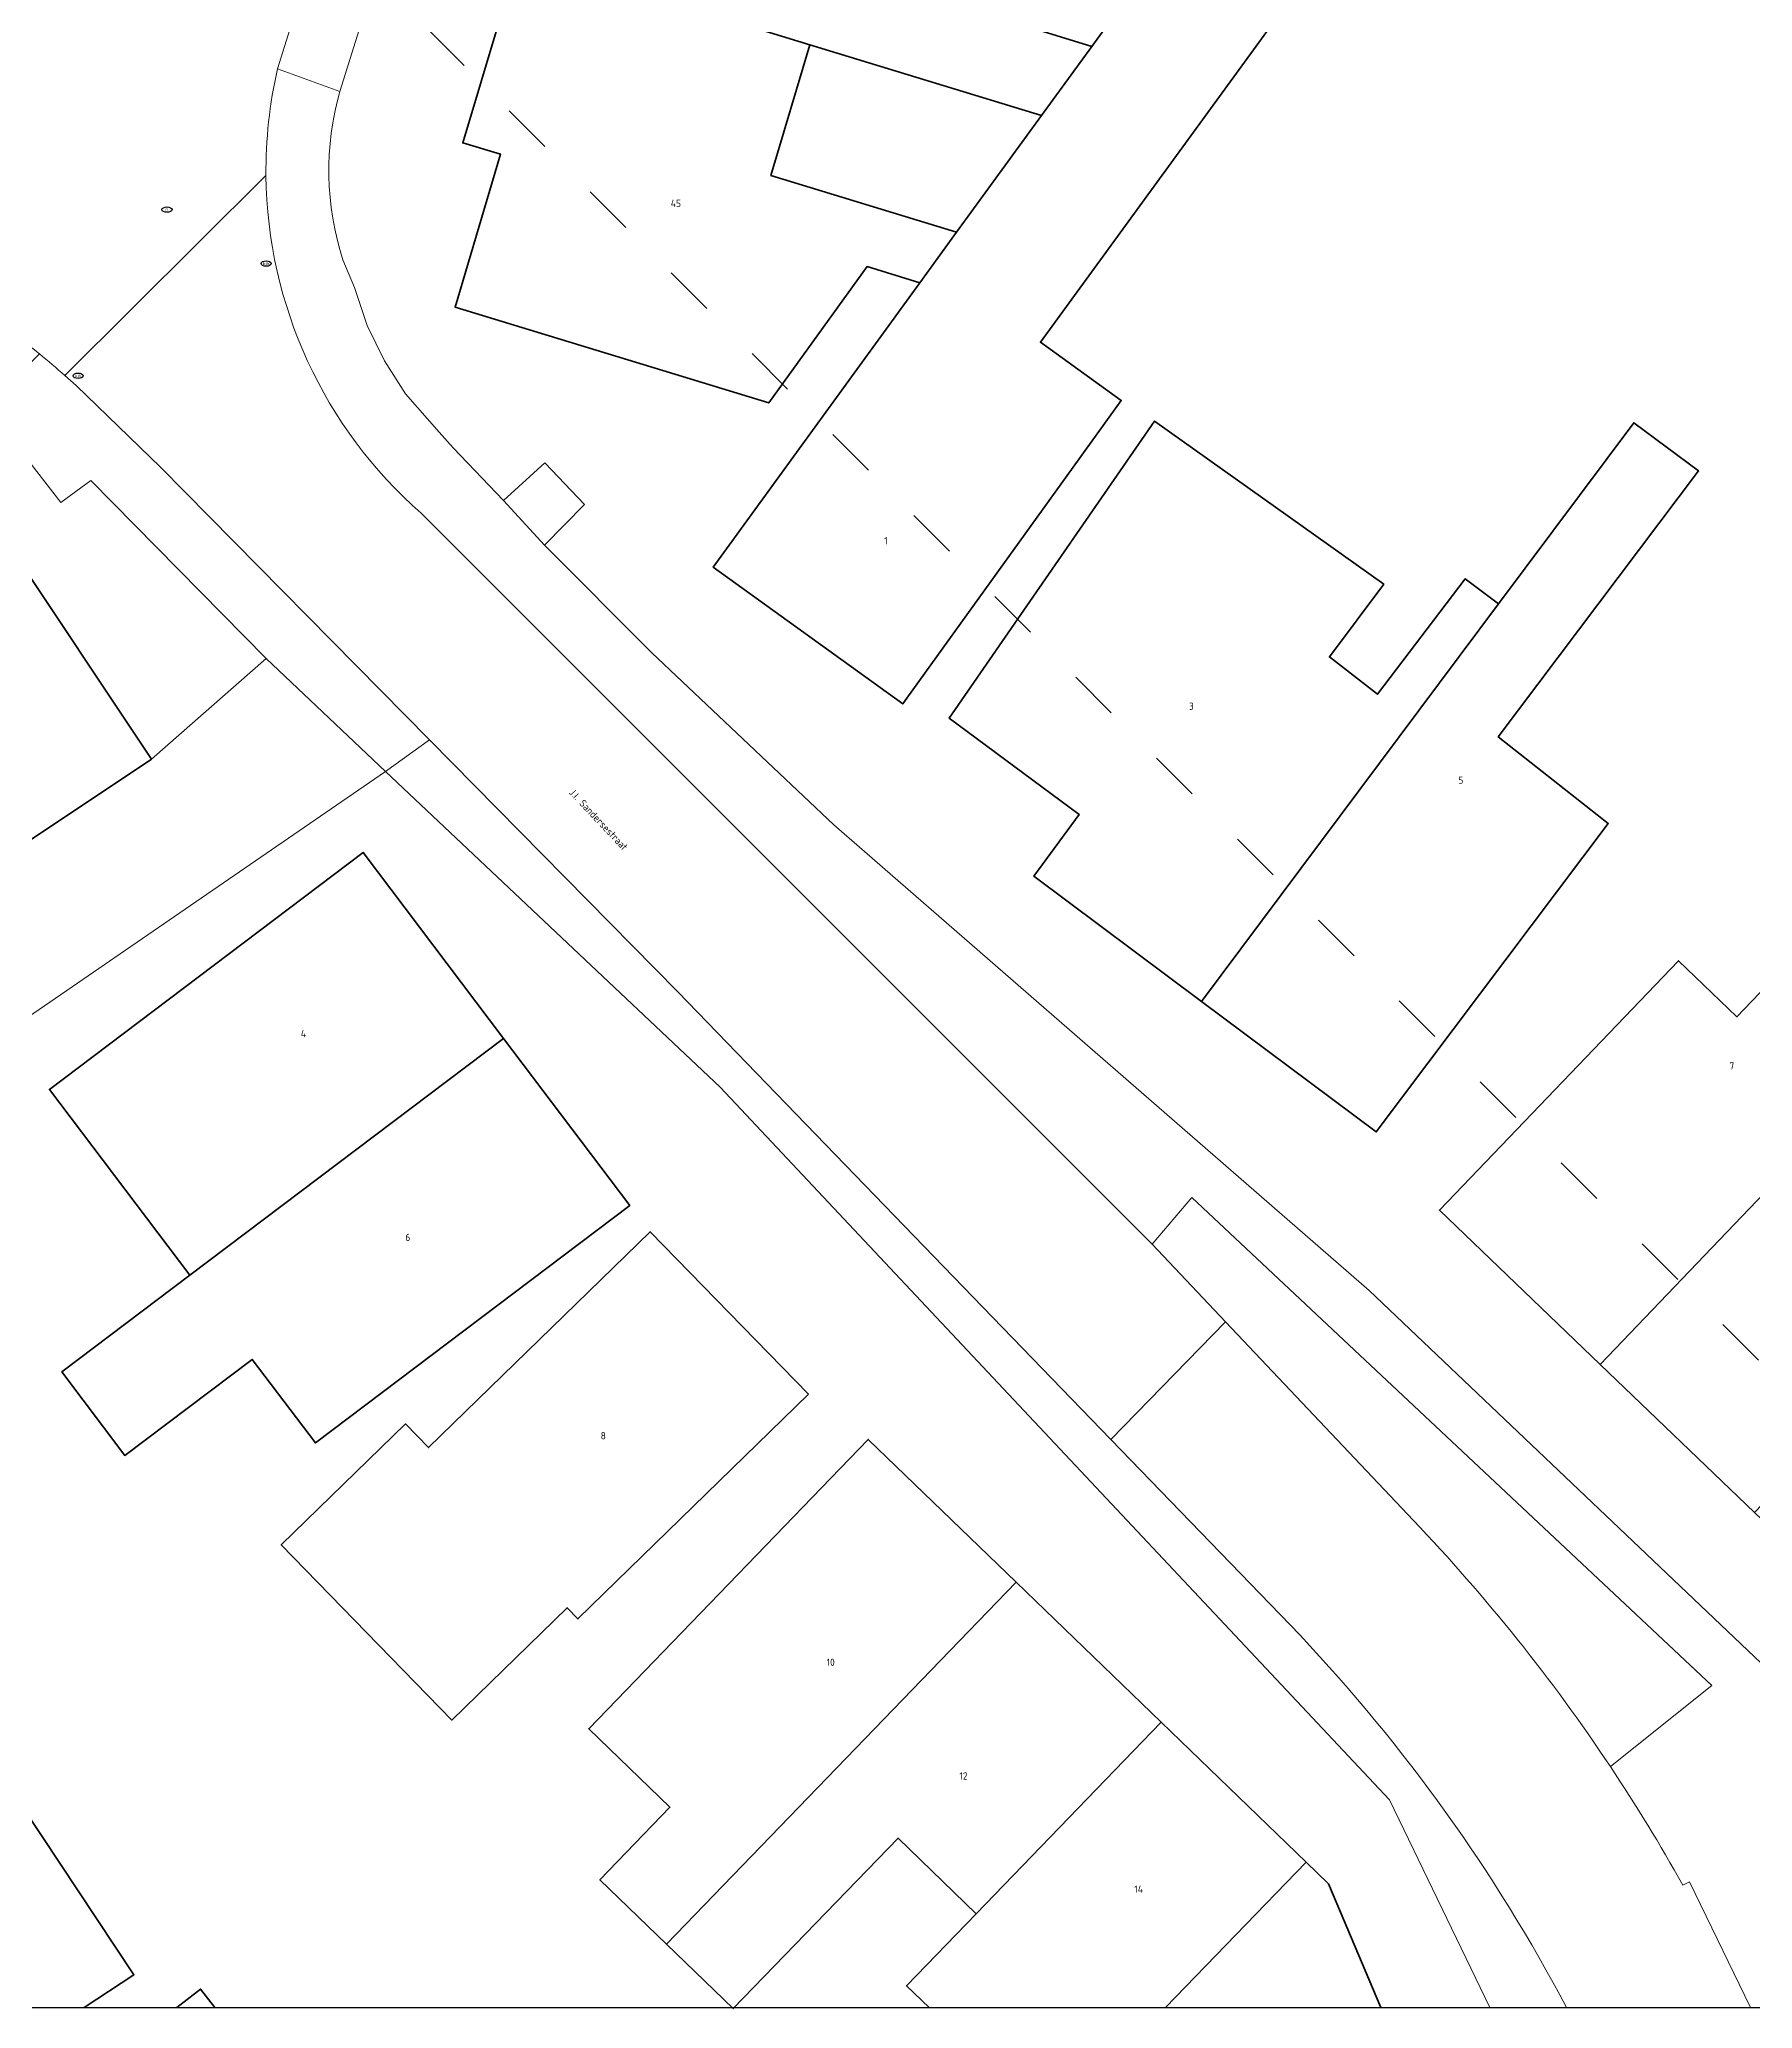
# Model space of a CAD drawing. Header units: metres. Extents: x 30438 to 30782, y 387448 to 387694.
# Drawn here: x 30652.28 to 30694.76, y 387447.64 to 387496.47 of the extents above; entities that cross this region are included whole.
import ezdxf
from ezdxf.enums import TextEntityAlignment as Align

# ---------------------------------------------------------------- set-up
doc = ezdxf.new("R2010")
doc.units = ezdxf.units.M
doc.linetypes.add('HIDDEN5', pattern=[2.8375, 1.25, -1.5875])
for name, color, linetype, lineweight in [('B-GV-IE-MEUBILAIR-S', 7, 'Continuous', 25), ('B-GV-OG-BEBOUWING-GV', 7, 'Continuous', 35), ('B-GV-OG-BEBOUWING-T18', 10, 'Continuous', 18), ('B-GV-OG-TERREIN_ERF-GV', 7, 'Continuous', 18), ('B-GV-OG-TOPOGRAFIE-T18', 10, 'Continuous', 18), ('B-GV-VH-GESLOTENVERHARDING-GV', 10, 'Continuous', 18), ('B-GV-VH-OPENVERHARDING_BETONSTRAATSTEEN-GV', 90, 'Continuous', 18), ('B-GV-VH-OPENVERHARDING_STRAATBAKSTEEN-GV', 90, 'Continuous', 18), ('B-GV-VH-OPENVERHARDING_TEGEL-GV', 90, 'Continuous', 18)]:
    doc.layers.add(name, color=color, linetype=linetype, lineweight=lineweight)
doc.styles.add('NLCS-ISO', font='NLCS-ISO.ttf')
doc.styles.add('NLCS-ISO-M100-T18', font='NLCS-ISO.ttf', dxfattribs={"height": 0.18})

# ---------------------------------------------------------------- blocks, each defined once
blk = doc.blocks.new('SIE-MEUBILAIR_PUT_KOLK-SO')
blk.add_ellipse((0, 0), major_axis=(1.25, 0), ratio=0.54)
at = {"style": 'NLCS-ISO'}
blk.add_text('klk', height=0.75, dxfattribs=at).set_placement((0.03, 0), align=Align.MIDDLE_CENTER)
blk = doc.blocks.new('SIE-MEUBILAIR_PUT_RIOOLPUT-SO')
blk.add_ellipse((0, 0), major_axis=(1.25, 0), ratio=0.54)
at = {"style": 'NLCS-ISO'}
blk.add_text('ri', height=0.75, dxfattribs=at).set_placement((-0.04, 0.07), align=Align.MIDDLE_CENTER)

msp = doc.modelspace()

# ---------------------------------------------------------------- linework, layer by layer
at = {"linetype": 'HIDDEN5'}
msp.add_line((30710.96, 387447.669), (30510.96, 387647.669), dxfattribs=at)
msp.add_lwpolyline([(30510.96, 387447.669), (30710.96, 387447.669), (30710.96, 387647.669), (30510.96, 387647.669)], close=True)
msp.add_lwpolyline([(30510.96, 387447.669), (30710.96, 387447.669), (30710.96, 387647.669), (30510.96, 387647.669)], close=True)
at = {"layer": 'B-GV-OG-BEBOUWING-GV'}
for points in [[(30672.725, 387500.604), (30665.477, 387502.845), (30664.163, 387498.55), (30671.384, 387496.341), (30677.126, 387494.585), (30678.372, 387496.298), (30672.01, 387498.267)], [(30670.416, 387493.101), (30671.384, 387496.341), (30664.163, 387498.55), (30662.775, 387493.907), (30663.709, 387493.628), (30662.586, 387489.837), (30670.362, 387487.458), (30672.8, 387490.841), (30674.108, 387490.437), (30675.021, 387491.692)], [(30682.867, 387496.887), (30679.684, 387498.101), (30678.372, 387496.298), (30677.126, 387494.585), (30675.021, 387491.692), (30674.108, 387490.437), (30668.986, 387483.385), (30673.686, 387480), (30673.785, 387480.137), (30679.102, 387487.521), (30677.101, 387488.962)], [(30685.614, 387482.966), (30679.931, 387487.01), (30674.838, 387479.64), (30678.06, 387477.25), (30676.939, 387475.725), (30681.093, 387472.62), (30688.459, 387482.475), (30687.634, 387483.093), (30685.457, 387480.235), (30684.265, 387481.162)], [(30688.452, 387479.179), (30693.418, 387485.773), (30691.818, 387486.969), (30688.459, 387482.475), (30681.093, 387472.62), (30685.426, 387469.381), (30691.18, 387477.03)], [(30640.109, 387468.668), (30655.06, 387478.627), (30651.431, 387484.075), (30636.48, 387474.116)], [(30703.341, 387476.514), (30700.798, 387478.951), (30694.365, 387472.24), (30692.919, 387473.626), (30686.992, 387467.443), (30690.983, 387463.619), (30696.901, 387469.794)], [(30663.788, 387471.702), (30660.309, 387476.312), (30652.525, 387470.438), (30656.004, 387465.828)], [(30706.306, 387471.935), (30704.698, 387473.476), (30699.124, 387467.664), (30696.901, 387469.794), (30690.983, 387463.619), (30694.81, 387459.948)], [(30666.918, 387467.554), (30663.788, 387471.702), (30656.004, 387465.828), (30652.834, 387463.435), (30654.399, 387461.362), (30657.554, 387463.743), (30659.12, 387461.669)], [(30671.347, 387462.878), (30667.42, 387466.908), (30661.926, 387461.555), (30661.353, 387462.144), (30658.273, 387459.143), (30662.505, 387454.8), (30665.36, 387457.582), (30665.629, 387457.305)], [(30676.5, 387458.215), (30672.832, 387461.759), (30665.899, 387454.585), (30667.913, 387452.639), (30666.176, 387450.841), (30667.83, 387449.243)], [(30680.093, 387454.744), (30676.5, 387458.215), (30667.83, 387449.243), (30669.484, 387447.644), (30673.568, 387451.871), (30675.506, 387449.997)]]:
    msp.add_lwpolyline(points, close=True, dxfattribs=at)
for points in [[(30680.204, 387447.669), (30683.686, 387451.272), (30680.093, 387454.744), (30675.506, 387449.997), (30673.78, 387448.21), (30674.34, 387447.669)], [(30653.39, 387447.669), (30654.619, 387448.485), (30651.854, 387452.65), (30649.354, 387450.991), (30647.557, 387453.699), (30644.308, 387451.542), (30646.879, 387447.669)], [(30685.541, 387447.669), (30684.239, 387450.737), (30683.686, 387451.272), (30680.204, 387447.669)], [(30656.63, 387447.669), (30656.275, 387448.127), (30655.683, 387447.669)]]:
    msp.add_lwpolyline(points, dxfattribs=at)
at = {"layer": 'B-GV-OG-TERREIN_ERF-GV'}
for points in [[(30710.96, 387572.665), (30706.379, 387573.67), (30707.083, 387576.847), (30709.313, 387585.438), (30707.012, 387585.982), (30689.462, 387589.931), (30679.807, 387559.258), (30659.727, 387495.184)], [(30682.867, 387496.887), (30677.101, 387488.962), (30679.102, 387487.521), (30673.785, 387480.137), (30673.686, 387480), (30668.986, 387483.385), (30674.108, 387490.437), (30672.8, 387490.841), (30670.362, 387487.458), (30662.586, 387489.837), (30663.709, 387493.628), (30662.775, 387493.907), (30664.163, 387498.55)], [(30672.01, 387498.267), (30678.372, 387496.298), (30679.684, 387498.101)], [(30628.296, 387468.511), (30631.779, 387463.337), (30640.109, 387468.668), (30636.48, 387474.116), (30651.431, 387484.075), (30655.06, 387478.627), (30657.898, 387481.121), (30653.549, 387485.532), (30652.811, 387484.986), (30650.96, 387487.372), (30648.895, 387490.033), (30648.068, 387490.619), (30646.337, 387491.428), (30643.604, 387492.313), (30641.218, 387492.813), (30638.178, 387493.159), (30635.176, 387493.352), (30632.29, 387493.39), (30629.558, 387493.236)], [(30659.805, 387491.009), (30660.093, 387490.322), (30660.402, 387489.375), (30660.833, 387488.501), (30661.351, 387487.683), (30662.193, 387486.737), (30662.54, 387486.347), (30663.788, 387485.036), (30664.807, 387485.975), (30665.797, 387484.942), (30664.801, 387483.935), (30667.462, 387481.264), (30671.976, 387476.998), (30685.254, 387465.454), (30696.489, 387454.774), (30698.972, 387447.669)], [(30688.246, 387447.669), (30685.753, 387452.82), (30669.157, 387470.492), (30660.863, 387478.322), (30637.913, 387462.56), (30638.432, 387461.327), (30633.383, 387458.011), (30625.017, 387452.562), (30624.485, 387453.477), (30615.981, 387447.669)], [(30674.34, 387447.669), (30673.78, 387448.21), (30675.506, 387449.997), (30673.568, 387451.871), (30669.484, 387447.644), (30667.83, 387449.243), (30666.176, 387450.841), (30667.913, 387452.639), (30665.899, 387454.585), (30672.832, 387461.759), (30676.5, 387458.215), (30680.093, 387454.744), (30683.686, 387451.272), (30684.239, 387450.737), (30685.541, 387447.669)], [(30646.879, 387447.669), (30644.308, 387451.542), (30647.557, 387453.699), (30649.354, 387450.991), (30651.854, 387452.65), (30654.619, 387448.485), (30653.39, 387447.669)], [(30655.683, 387447.669), (30656.275, 387448.127), (30656.63, 387447.669)]]:
    msp.add_lwpolyline(points, dxfattribs=at)
for points in [[(30677.126, 387494.585), (30671.384, 387496.341), (30670.416, 387493.101), (30675.021, 387491.692)], [(30693.418, 387485.773), (30688.452, 387479.179), (30691.18, 387477.03), (30685.426, 387469.381), (30681.093, 387472.62), (30676.939, 387475.725), (30678.06, 387477.25), (30674.838, 387479.64), (30679.931, 387487.01), (30685.614, 387482.966), (30684.265, 387481.162), (30685.457, 387480.235), (30687.634, 387483.093), (30688.459, 387482.475), (30691.818, 387486.969)], [(30703.341, 387476.514), (30696.901, 387469.794), (30699.124, 387467.664), (30704.698, 387473.476), (30706.306, 387471.935), (30707.887, 387470.419), (30704.426, 387466.81), (30706.375, 387464.941), (30698.343, 387456.562), (30694.81, 387459.948), (30690.983, 387463.619), (30686.992, 387467.443), (30692.919, 387473.626), (30694.365, 387472.24), (30700.798, 387478.951)], [(30652.834, 387463.435), (30656.004, 387465.828), (30652.525, 387470.438), (30660.309, 387476.312), (30663.788, 387471.702), (30666.918, 387467.554), (30659.12, 387461.669), (30657.554, 387463.743), (30654.399, 387461.362)], [(30658.273, 387459.143), (30661.353, 387462.144), (30661.926, 387461.555), (30667.42, 387466.908), (30671.347, 387462.878), (30665.629, 387457.305), (30665.36, 387457.582), (30662.505, 387454.8)]]:
    msp.add_lwpolyline(points, close=True, dxfattribs=at)
msp.add_lwpolyline([(30659.727, 387495.184, 0.148979), (30659.805, 387491.009)], format="xyb", dxfattribs=at)
at = {"layer": 'B-GV-VH-GESLOTENVERHARDING-GV'}
msp.add_lwpolyline([(30663.788, 387485.036), (30664.801, 387483.935), (30665.797, 387484.942), (30664.807, 387485.975)], close=True, dxfattribs=at)
at = {"layer": 'B-GV-VH-OPENVERHARDING_BETONSTRAATSTEEN-GV'}
for points in [[(30658.182, 387495.742), (30658.486, 387496.72), (30653.373, 387498.234)], [(30652.911, 387488.139), (30657.895, 387493.094)]]:
    msp.add_lwpolyline(points, dxfattribs=at)
for points in [[(30657.895, 387493.094, -0.05933), (30658.182, 387495.742)], [(30649.643, 387490.544, -0.032677), (30652.276, 387488.673)], [(30652.276, 387488.673, -0.009413), (30652.911, 387488.139)]]:
    msp.add_lwpolyline(points, format="xyb", dxfattribs=at)
at = {"layer": 'B-GV-VH-OPENVERHARDING_STRAATBAKSTEEN-GV'}
for points in [[(30658.182, 387495.742, 0.05933), (30657.895, 387493.094)], [(30659.805, 387491.009, -0.148979), (30659.727, 387495.184)], [(30661.744, 387484.723, -0.213326), (30657.895, 387493.094)], [(30657.895, 387493.094, 0.213326), (30661.744, 387484.723)], [(30652.276, 387488.673, 0.032677), (30649.643, 387490.544)], [(30652.911, 387488.139, 0.009413), (30652.276, 387488.673)], [(30686.349, 387459.747, -0.04388), (30691.232, 387453.646)], [(30691.232, 387453.646, 0.04388), (30686.349, 387459.747)], [(30690.147, 387447.669, 0.067633), (30683.537, 387456.901)], [(30683.537, 387456.901, -0.067633), (30690.147, 387447.669, -0.067633)], [(30693.028, 387450.709, 0.019677), (30691.232, 387453.646)], [(30691.232, 387453.646, -0.019677), (30693.028, 387450.709)]]:
    msp.add_lwpolyline(points, format="xyb", dxfattribs=at)
for points in [[(30659.727, 387495.184), (30658.182, 387495.742)], [(30589.128, 387474.698), (30594.329, 387477.176), (30600.26, 387480.002), (30620.828, 387489.803), (30624.016, 387491.466), (30626.787, 387492.621), (30629.558, 387493.236), (30632.29, 387493.39), (30635.176, 387493.352), (30638.178, 387493.159), (30641.218, 387492.813), (30643.604, 387492.313), (30646.337, 387491.428), (30648.068, 387490.619), (30648.895, 387490.033), (30650.96, 387487.372), (30652.276, 387488.673)], [(30657.895, 387493.094), (30652.911, 387488.139), (30653.189, 387487.894), (30655.28, 387485.867), (30661.947, 387479.104), (30668.107, 387472.856), (30678.842, 387461.755), (30681.693, 387464.675), (30679.873, 387466.602), (30661.744, 387484.723)], [(30698.972, 387447.669), (30696.489, 387454.774), (30685.254, 387465.454), (30671.976, 387476.998), (30667.462, 387481.264), (30664.801, 387483.935), (30663.788, 387485.036), (30662.54, 387486.347), (30662.193, 387486.737), (30661.351, 387487.683), (30660.833, 387488.501), (30660.402, 387489.375), (30660.093, 387490.322), (30659.805, 387491.009)], [(30652.276, 387488.673), (30650.96, 387487.372), (30652.811, 387484.986), (30653.549, 387485.532), (30657.898, 387481.121), (30660.863, 387478.322), (30661.947, 387479.104), (30655.28, 387485.867)], [(30655.28, 387485.867), (30653.189, 387487.894), (30652.911, 387488.139)], [(30661.744, 387484.723), (30679.873, 387466.602), (30680.857, 387467.76), (30693.749, 387455.656), (30691.232, 387453.646)], [(30668.107, 387472.856), (30661.947, 387479.104), (30660.863, 387478.322), (30669.157, 387470.492), (30685.753, 387452.82), (30688.246, 387447.669)], [(30683.537, 387456.901), (30678.842, 387461.755), (30668.107, 387472.856)], [(30691.232, 387453.646), (30693.749, 387455.656), (30680.857, 387467.76), (30679.873, 387466.602)], [(30679.873, 387466.602), (30681.693, 387464.675), (30686.349, 387459.747)], [(30686.349, 387459.747), (30681.693, 387464.675), (30678.842, 387461.755), (30683.537, 387456.901)], [(30694.711, 387447.669), (30693.192, 387450.789), (30693.028, 387450.709)], [(30693.028, 387450.709), (30693.192, 387450.789), (30694.711, 387447.669)]]:
    msp.add_lwpolyline(points, dxfattribs=at)
at = {"layer": 'B-GV-VH-OPENVERHARDING_TEGEL-GV'}
msp.add_lwpolyline([(30673.682, 387545.359), (30664.916, 387517.428), (30664.017, 387514.577), (30663.301, 387512.244), (30659.672, 387500.544), (30658.486, 387496.72), (30658.182, 387495.742), (30659.727, 387495.184), (30679.807, 387559.258)], dxfattribs=at)
msp.add_lwpolyline([(30640.109, 387468.668), (30631.779, 387463.337), (30630.431, 387462.41), (30633.383, 387458.011), (30638.432, 387461.327), (30637.913, 387462.56), (30660.863, 387478.322), (30657.898, 387481.121), (30655.06, 387478.627)], close=True, dxfattribs=at)

# ---------------------------------------------------------------- block references
at = {"layer": 'B-GV-IE-MEUBILAIR-S', "xscale": 0.1, "yscale": 0.1, "zscale": 0.1}
for name, p in [('SIE-MEUBILAIR_PUT_RIOOLPUT-SO', (30655.44, 387492.252)), ('SIE-MEUBILAIR_PUT_KOLK-SO', (30657.898, 387490.914)), ('SIE-MEUBILAIR_PUT_KOLK-SO', (30653.235, 387488.131))]:
    msp.add_blockref(name, p, dxfattribs=at)

# ---------------------------------------------------------------- texts
at = {"layer": 'B-GV-OG-BEBOUWING-T18', "style": 'NLCS-ISO-M100-T18'}
for s, p in [('45', (30668.059, 387492.408)), ('1', (30673.268, 387484.042)), ('3', (30680.843, 387479.938)), ('5', (30687.524, 387478.105)), ('4', (30658.822, 387471.82)), ('7', (30694.245, 387471.018)), ('6', (30661.412, 387466.767)), ('8', (30666.26, 387461.85)), ('10', (30671.898, 387456.233)), ('12', (30675.193, 387453.413)), ('14', (30679.535, 387450.607))]:
    msp.add_text(s, height=0.18, dxfattribs=at).set_placement(p, align=Align.MIDDLE)
at = {"layer": 'B-GV-OG-TOPOGRAFIE-T18', "style": 'NLCS-ISO-M100-T18'}
msp.add_text('J.I. Sandersestraat', height=0.18, rotation=313.3, dxfattribs=at).set_placement((30666.14, 387477.129), align=Align.MIDDLE)

doc.saveas('drawing.dxf')
